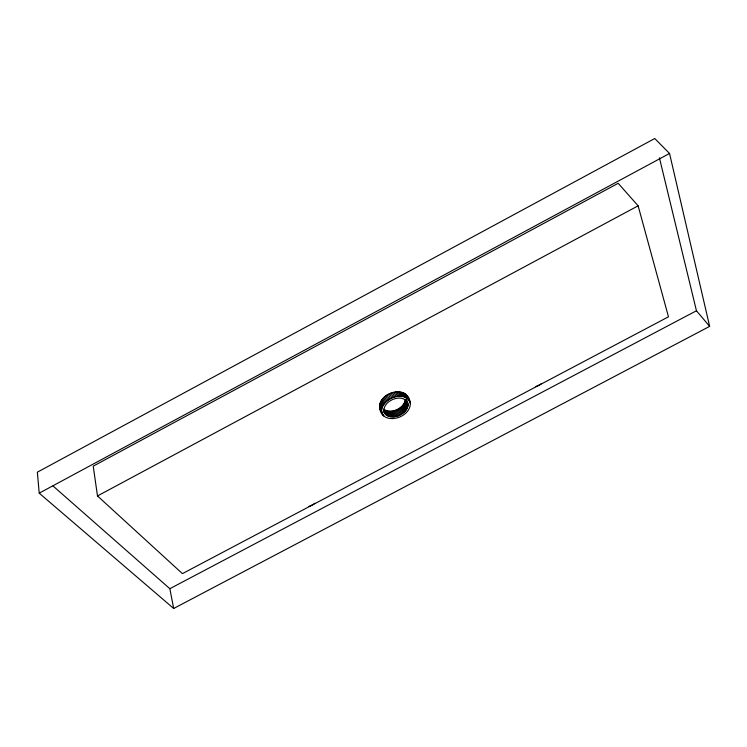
<?xml version="1.0" encoding="UTF-8"?>
<svg xmlns="http://www.w3.org/2000/svg" width="747" height="747" viewBox="0 0 747 747"><rect width="100%" height="100%" fill="white"/><g stroke="black" fill="none" stroke-linecap="round" stroke-linejoin="round"><path stroke-width="1.12" d="M379.523 406.265C380.802 390.616 409.758 384.658 410.355 404.342C408.87 419.581 380.102 425.967 379.523 406.265L382.165 413.773M381.53 410.803C382.259 398.394 403.978 389.822 410.122 402.306M385.938 414.8L383.416 409.141C391.157 414.613 404.267 408.637 405.388 399.262L408.03 404.865C407.218 415.584 387.982 422.522 383.575 410.878M39.218 493.169L669.545 153.462L709.65 326.374L173.677 608.478L39.218 493.169L37.35 472.188L654.745 138.522L669.545 153.462M97.484 495.952L638.125 205.827L668.481 316.812L182.417 573.631L97.484 495.952L93.226 466.156L618.189 183.304L638.125 205.827M53.037 485.98L169.849 588.701L696.447 310.761L659.405 157.785M381.988 411.662L380.167 409.235M696.447 310.761L709.65 326.374M408.03 404.865C405.378 391.111 380.559 400.523 384.416 412.764M407.218 395.975L409.804 401.354M406.629 395.154L408.758 399.626M410.308 403.305L407.993 397.824M405.92 394.397L408.049 398.879M405.098 393.725L407.227 398.207M404.164 393.146L406.284 397.628M403.128 392.661L405.248 397.143M406.237 399.561L407.563 402.362M406.293 399.748L407.834 403.156M406.228 400.261L407.993 403.996M401.998 392.268L404.118 396.76M405.322 400.159L407.955 405.761M400.794 391.988L402.904 396.48M405.135 401.064L407.769 406.667M404.837 401.989L407.47 407.591M399.514 391.811L401.625 396.302M404.426 402.904L407.059 408.506M398.179 391.745L400.289 396.237M403.912 403.81L406.536 409.412M403.305 404.687L405.92 410.299M396.806 391.783L398.907 396.283M402.596 405.546L405.21 411.158M395.406 391.942L397.497 396.442M401.802 406.368L404.416 411.989M393.986 392.203L396.069 396.704M400.934 407.152L403.539 412.764M399.99 407.881L402.586 413.502M392.558 392.567L394.64 397.077M398.982 408.553L401.569 414.174M391.148 393.034L393.23 397.544M397.927 409.16L400.504 414.79M389.766 393.604L391.839 398.114M396.825 409.701L399.402 415.332M388.431 394.257L390.494 398.777M395.686 410.168L398.254 415.799M394.528 410.561L397.096 416.191M387.142 395.004L389.196 399.524M393.361 410.859L395.919 416.499M385.919 395.826L387.964 400.345M392.194 411.083L394.743 416.723M384.77 396.713L386.815 401.242M391.036 411.214L393.585 416.854M383.725 397.665L385.76 402.194M389.897 411.261L392.446 416.901M388.795 411.214L391.335 416.863M382.763 398.674L384.798 403.203M387.74 411.083L390.27 416.733M381.922 399.72L383.949 404.248M386.731 410.859L389.262 416.509M385.788 410.551L388.309 416.2M381.194 400.794L383.22 405.332M384.91 410.159L387.432 415.818M384.117 409.692L386.638 415.341M380.596 401.895L382.613 406.424M383.65 410.411L385.321 414.183M380.12 402.997L382.137 407.535M383.556 410.673L384.817 413.511M379.784 404.099L381.801 408.637M379.588 405.191L381.596 409.729M383.192 414.38L383.995 416.2M379.597 407.302L383.258 415.463M379.812 408.301L382.651 414.66M169.849 588.701L173.677 608.478M541.258 383.753A14.118 9.085 -30.7 0 1 535.599 386.601M314.963 503.179A13.885 8.833 -19.6 0 1 308.763 506.457"/></g></svg>
